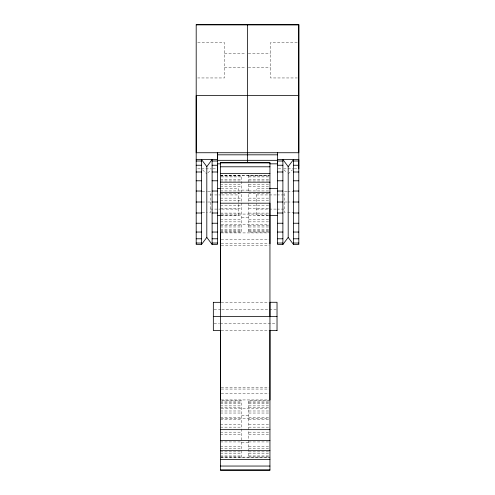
<?xml version="1.0" encoding="UTF-8"?>
<svg xmlns="http://www.w3.org/2000/svg" width="495" height="495" viewBox="0 0 495 495"><rect width="100%" height="100%" fill="white"/><g stroke="black" fill="none" stroke-linecap="round" stroke-linejoin="round"><path stroke-width="0.37" stroke-dasharray="2.48 1.86" d="M241.64 457.467L241.64 400.746L220.411 400.746M248.719 175.379L248.719 191.59M207.869 172.866L211.056 169.853M288.189 173.869L292.44 169.853M197.722 42.57L224.501 42.57L224.501 77.956L197.722 77.956M297.278 42.57L270.499 42.57L270.499 77.956L297.278 77.956M224.501 53.188L245.965 53.188M248.267 53.188L270.499 53.188M224.501 67.339L245.965 67.339M248.267 67.339L270.499 67.339M197.709 168.851L200.741 168.851M201.502 168.851L211.359 168.851M212.875 168.851L216.668 168.851M278.332 168.851L282.125 168.851M283.641 168.851L293.498 168.851M294.259 168.851L297.291 168.851M220.411 175.304L269.948 175.304M220.411 175.725L269.193 175.725M220.411 175.923L241.64 175.923M248.719 175.923L269.948 175.923M221.172 176.907L241.64 176.907M248.719 176.907L269.948 176.907M220.411 179.413L241.64 179.413M248.719 179.413L269.948 179.413M220.411 180.978L241.64 180.978M248.719 180.978L269.948 180.978M220.411 184.53L241.64 184.53M248.719 184.53L269.193 184.53M220.411 186.572L241.64 186.572M248.719 186.572L269.948 186.572M221.215 188.57L238.652 188.57L238.652 190.377M268.476 188.57L256.348 188.57L256.348 190.377M241.64 190.099L248.719 190.129M220.411 190.915L241.64 190.915M248.719 190.915L269.948 190.915M202.152 191.404L207.368 191.404M208.11 191.404L210.344 191.404L210.344 212.633L208.11 212.633M286.89 191.404L284.656 191.404L284.656 212.633L286.89 212.633M287.632 191.404L292.848 191.404M220.411 193.291L241.64 193.291M248.719 193.291L269.948 193.291M210.344 194.937L217.998 194.937M218.765 194.937L221.055 194.937M221.822 194.937L238.652 194.937M256.348 194.937L276.235 194.937M277.002 194.937L284.656 194.937M220.411 198.136L241.64 198.136M248.719 198.136L269.948 198.136M220.411 200.685L241.64 200.685M248.719 200.685L269.193 200.685M202.152 202.016L207.368 202.016M208.11 202.016L210.344 202.016M284.656 202.016L286.89 202.016M287.632 202.016L292.848 202.016M220.411 205.703L241.64 205.703M248.719 205.703L269.948 205.703M220.411 208.253L241.64 208.253M248.719 208.253L269.948 208.253M210.344 209.094L217.998 209.094M218.765 209.094L221.055 209.094M221.822 209.094L238.652 209.094M256.348 209.094L276.235 209.094M277.002 209.094L284.656 209.094M202.152 212.633L207.368 212.633M287.632 212.633L292.848 212.633M220.411 213.097L241.64 213.097M248.719 213.097L269.948 213.097M221.172 214.075L269.187 214.075M221.215 215.461L238.652 215.461L238.652 192.499M268.476 215.461L256.348 215.461L256.348 192.499M220.411 215.474L241.64 215.474M248.719 215.474L269.948 215.474M241.64 217.299L248.719 217.299M220.411 219.823L241.64 219.823M248.719 219.823L269.948 219.823M220.411 221.859L241.64 221.859M248.719 221.859L269.948 221.859M221.172 224.21L269.187 224.21M220.411 225.411L241.64 225.411M248.719 225.411L269.948 225.411M220.411 226.976L241.64 226.976M248.719 226.976L269.948 226.976M220.411 229.482L241.64 229.482M248.719 229.482L269.948 229.482M220.411 230.466L241.64 230.466M248.719 230.466L269.948 230.466M220.411 231.765L241.64 231.765M248.719 231.765L269.948 231.765M220.411 232.099L241.64 232.099L241.64 175.304M269.948 232.099L248.719 232.099L248.719 192.363M221.172 232.91L269.187 232.91M221.172 239.592L269.187 239.592M221.172 243.788L269.187 243.788M221.172 245.223L269.187 245.223M221.172 302.272L269.187 302.272M214.1 309.35L221.011 309.35M221.779 309.35L276.26 309.35M214.1 323.501L219.471 323.501M220.244 323.501L276.26 323.501M221.172 330.58L269.187 330.58M221.172 387.628L269.187 387.628M221.172 389.058L269.187 389.058M221.172 393.259L269.187 393.259M221.172 399.935L269.187 399.935M269.948 400.746L248.719 400.746L248.719 457.547M220.411 401.086L241.64 401.086M248.719 401.086L269.948 401.086M220.411 402.379L241.64 402.379M248.719 402.379L269.948 402.379M220.411 403.369L241.64 403.369M248.719 403.369L269.948 403.369M220.411 405.875L241.64 405.875M248.719 405.875L269.948 405.875M220.411 407.441L241.64 407.441M248.719 407.441L269.948 407.441M221.172 408.641L269.187 408.641M220.411 410.986L241.64 410.986M248.719 410.986L269.948 410.986M220.411 413.028L241.64 413.028M248.719 413.028L269.948 413.028M241.64 415.553L248.719 415.553M220.411 417.372L241.64 417.372M248.719 417.372L269.948 417.372M221.172 418.776L269.187 418.776M220.411 419.748L241.64 419.748M248.719 419.748L269.948 419.748M220.411 424.599L241.64 424.599M248.719 424.599L269.948 424.599M220.411 427.148L241.64 427.148M248.719 427.148L269.948 427.148M220.411 432.166L241.64 432.166M248.719 432.166L269.948 432.166M220.411 434.715L241.64 434.715M248.719 434.715L269.948 434.715M220.411 441.936L241.64 441.936M248.719 441.936L269.948 441.936M241.64 442.716L248.719 442.747M220.411 446.28L241.64 446.28M248.719 446.28L269.948 446.28M220.411 448.321L241.64 448.321M248.719 448.321L269.948 448.321M220.411 451.867L241.64 451.867M248.719 451.867L269.948 451.867M220.411 453.432L241.64 453.432M248.719 453.432L269.948 453.432M220.411 455.945L241.64 455.945M248.719 455.945L269.193 455.945M220.411 456.928L241.64 456.928M248.719 456.928L269.948 456.928M221.172 457.12L269.948 457.12M220.411 457.547L269.948 457.547M283.944 169.853L287.131 172.866M202.56 169.853L206.811 173.869"/><path stroke-width="0.74" d="M298.807 95.603L196.193 95.603L196.193 152.738L298.807 152.738L298.807 24.75L196.193 24.75L298.807 24.837M217.423 152.738L217.423 159.557L196.193 159.557M220.411 399.935L220.411 330.58L213.333 330.567L213.333 302.278M220.411 302.272L220.411 232.91M247.5 24.837L247.5 162.434M269.948 399.935L269.948 330.58M269.948 316.423L269.948 203.197L220.411 203.197M298.807 168.851L298.807 24.75M196.193 24.75L196.193 244.481L201.502 244.481L206.811 237.402L206.811 166.629L212.114 159.557L212.114 244.481L217.423 244.481L217.423 152.534M277.577 152.534L277.577 244.481L282.886 244.481L288.189 237.402L288.189 166.629L293.498 159.557L293.498 244.481L298.807 244.481L298.807 159.557L277.577 159.557M217.423 154.824L277.577 154.824M217.423 160.324L277.577 160.324L277.577 163.839L269.862 163.839M196.193 161.005L201.502 161.005M212.114 161.005L217.423 161.005M277.577 161.005L282.886 161.005M293.498 161.005L298.807 161.005M220.411 162.923L269.948 162.923M220.51 163.839L217.423 163.839L217.423 171.994L212.114 171.994M196.193 165.243L201.502 165.243M212.114 165.243L217.423 165.243M277.577 165.243L282.886 165.243M293.498 165.243L298.807 165.243M220.411 166.796L269.948 166.796M196.193 171.994L201.502 171.994M277.577 171.994L282.886 171.994M293.498 171.994L298.807 171.994M220.411 173.479L269.948 173.479M196.193 180.786L201.502 180.786M212.114 180.786L217.423 180.786M277.577 180.786L282.886 180.786M293.498 180.786L298.807 180.786M220.411 182.179L269.948 182.179M217.423 188.57L220.454 188.57M269.237 188.57L277.577 188.57M196.193 191.027L201.502 191.027M212.114 191.027L217.423 191.027M277.577 191.027L282.886 191.027M293.498 191.027L298.807 191.027M220.411 192.32L269.948 192.32M196.193 202.016L201.502 202.016M212.114 202.016L217.423 202.016M277.577 202.016L282.886 202.016M293.498 202.016L298.807 202.016M196.193 213.005L201.502 213.005M212.114 213.005L217.423 213.005M277.577 213.005L282.886 213.005M293.498 213.005L298.807 213.005M217.423 215.461L220.454 215.461M269.237 215.461L277.577 215.461M196.193 223.245L201.502 223.245M212.114 223.245L217.423 223.245M277.577 223.245L282.886 223.245M293.498 223.245L298.807 223.245M196.193 232.044L201.502 232.044M212.114 232.044L217.423 232.044M277.577 232.044L282.886 232.044M293.498 232.044L298.807 232.044M196.193 238.788L201.502 238.788M212.114 238.788L217.423 238.788M277.577 238.788L282.886 238.788M293.498 238.788L298.807 238.788M196.193 243.033L201.502 243.033M212.114 243.033L217.423 243.033M277.577 243.033L282.886 243.033M293.498 243.033L298.807 243.033M213.333 302.327L220.411 302.327M213.333 316.423L277.027 316.423M269.948 330.524L277.027 330.524M220.411 429.654L269.948 429.654M220.411 440.531L269.948 440.531M220.411 450.667L269.948 450.667M220.411 459.372L269.948 459.372M220.411 466.049L269.948 466.049M220.411 469.928L269.948 469.928M288.189 166.629L282.886 159.557L282.886 244.481M288.189 237.402L293.498 244.481M206.811 166.629L201.502 159.557L201.502 244.481M206.811 237.402L212.114 244.481M277.027 330.567L277.027 302.278L269.948 302.278L269.948 470.25L220.411 470.25L220.411 162.601L269.948 162.601L269.948 243.788"/></g></svg>
